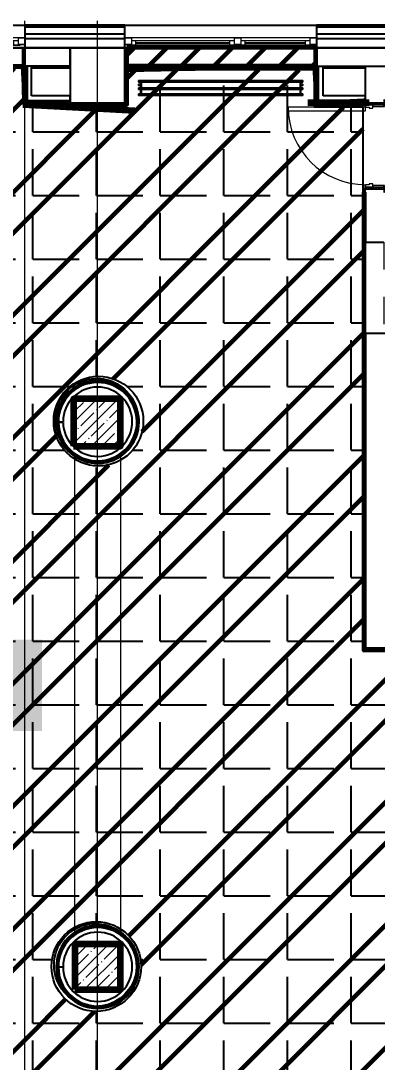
# Model space of a CAD drawing. Header units: millimetres. Extents: x -164500 to 426394, y -23753 to 102118.
# Drawn here: x 47682 to 51592, y 15838 to 27262 of the extents above; entities that cross this region are included whole.
import ezdxf

# ---------------------------------------------------------------- set-up
doc = ezdxf.new("R2010")
doc.units = ezdxf.units.MM
doc.linetypes.add('Штрих короткий', pattern=[600, 300, -300])
doc.layers.add('1.1) плитка  КР1', color=40, linetype='Continuous')
for name, color, linetype, lineweight in [('179 подоконники', 5, 'Continuous', 60), ('196 1-3 этаж гидро изол', 6, 'Continuous', 60), ('384 ПК-3', 30, 'Continuous', 120), ('A-DOOR-2', 7, 'Continuous', 5), ('A-DOOR-FRAM-2', 7, 'Continuous', 5), ('A-FLOR', 7, 'Continuous', 9), ('A-GLAZ', 7, 'Continuous', 9), ('A-GLAZ-1', 7, 'Continuous', 5), ('S-COLS-1', 7, 'Continuous', 5), ('Оси', 7, 'Continuous', 9)]:
    doc.layers.add(name, color=color, linetype=linetype, lineweight=lineweight)
for name, color, linetype, lineweight, true_color in [('A-DOOR-1', 7, 'Continuous', 5, 0xc0c0c0), ('A-DOOR-7', 7, 'Штрих короткий', 5, 0xc0c0c0), ('A-DOOR-FRAM-1', 7, 'Continuous', 5, 0xc0c0c0), ('M-EQPM-1', 7, 'Continuous', 9, 0xb2b2b2)]:
    doc.layers.add(name, color=color, linetype=linetype, lineweight=lineweight, true_color=true_color)
doc.styles.add('СПДС', font='ГОСТ тип А.ttf', dxfattribs={"width": 0.9})

# ---------------------------------------------------------------- blocks, each defined once
blk = doc.blocks.new('BSC_Колонна _Прямоугольная - 500х500-22732503-Объем проектирования 1 этажа')
at = {"layer": 'S-COLS-1'}
h = blk.add_hatch(dxfattribs=at)
h.set_pattern_fill('FP_105', color=256, style=0, pattern_type=2)
h.set_pattern_definition([(45, (-48460, -17020), (-114.04925, 114.04925), []), (45, (-48345.95, -17020), (-114.04925, 114.04925), [201.613, -40.323, 6.706, -33.617])])
h.paths.add_polyline_path([(-200, -250), (250, -250), (250, 250), (-250, 250), (-250, -250)])
for p, q in [((250, 250), (-250, 250)), ((-250, 250), (-250, -250)), ((250, -250), (250, 250)), ((-250, -250), (250, -250))]:
    blk.add_line(p, q, dxfattribs=at)
blk = doc.blocks.new('BSC_Колонна _Прямоугольная - 500х500-V89-Объем проектирования 1 этажа')
at = {"layer": 'S-COLS-1'}
h = blk.add_hatch(dxfattribs=at)
h.set_pattern_fill('FP_107', color=256, style=0, pattern_type=2)
h.set_pattern_definition([(45, (-48460, -23000), (-114.04925, 114.04925), []), (45, (-48345.95, -23000), (-114.04925, 114.04925), [201.613, -40.323, 6.706, -33.617])])
h.paths.add_polyline_path([(215, -250), (250, -250), (250, 250), (-250, 250), (-250, -250), (189, -250)])
for p, q in [((250, 250), (-250, 250)), ((-250, 250), (-250, -250)), ((250, -250), (250, 250)), ((-250, -250), (250, -250))]:
    blk.add_line(p, q, dxfattribs=at)
blk = doc.blocks.new('120_Окно_СКБ_2Ст - 120_Окно_СКБ_2Ст 3100х2500 _мал_створка слева_-22273855-Объем проектирования 1 этажа')
at = {"layer": 'A-GLAZ'}
for p, q in [((-1550, -75), (-1550, -5)), ((-1550, -5), (-1480, -5)), ((-1480, -75), (-1550, -75)), ((-1480, -75), (-1500, -75)), ((-1500, -75), (-1500, -85)), ((-1500, -85), (670, -85)), ((670, -85), (-1500, -85)), ((-1480, -5), (-1480, -75)), ((650, -35), (-1480, -35)), ((-1480, -35), (-1480, -75)), ((-1430, -85), (-1430, -35)), ((600, -85), (600, -35)), ((650, -75), (650, -5)), ((650, -5), (720, -5)), ((650, -75), (650, -35)), ((720, -75), (650, -75)), ((670, -75), (650, -75)), ((670, -85), (670, -75)), ((720, -75), (700, -75)), ((700, -75), (700, -85)), ((700, -85), (1500, -85)), ((1500, -85), (700, -85)), ((720, -5), (720, -75)), ((1480, -35), (720, -35)), ((720, -35), (720, -75)), ((770, -85), (770, -35)), ((1430, -85), (1430, -35)), ((1480, -75), (1480, -5)), ((1480, -5), (1550, -5)), ((1480, -75), (1480, -35)), ((1550, -75), (1480, -75)), ((1500, -75), (1480, -75)), ((1500, -85), (1500, -75)), ((1550, -5), (1550, -75))]:
    blk.add_line(p, q, dxfattribs=at)
at = {"layer": 'A-GLAZ-1'}
for p, q in [((1550, -5), (-1550, -5)), ((-1550, -75), (-1500, -75)), ((-1430, -55), (600, -55)), ((600, -65), (-1430, -65)), ((670, -75), (700, -75)), ((770, -55), (1430, -55)), ((1430, -65), (770, -65)), ((1500, -75), (1550, -75))]:
    blk.add_line(p, q, dxfattribs=at)
blk = doc.blocks.new('120_Окно_СКБ_2Ст - 120_Окно_СКБ_2Ст 2100х2400 _мал створка справа_-19092174-Объем проектирования 1 этажа')
at = {"layer": 'A-GLAZ'}
for p, q in [((-1050, -75), (-1050, -5)), ((-1050, -5), (-980, -5)), ((-980, -75), (-1050, -75)), ((-980, -75), (-1000, -75)), ((-1000, -75), (-1000, -85)), ((-1000, -85), (170, -85)), ((170, -85), (-1000, -85)), ((-980, -5), (-980, -75)), ((150, -35), (-980, -35)), ((-980, -35), (-980, -75)), ((-930, -85), (-930, -35)), ((100, -85), (100, -35)), ((150, -75), (150, -5)), ((150, -5), (220, -5)), ((150, -75), (150, -35)), ((220, -75), (150, -75)), ((170, -75), (150, -75)), ((170, -85), (170, -75)), ((220, -75), (200, -75)), ((200, -75), (200, -85)), ((200, -85), (1000, -85)), ((1000, -85), (200, -85)), ((220, -5), (220, -75)), ((980, -35), (220, -35)), ((220, -35), (220, -75)), ((270, -85), (270, -35)), ((930, -85), (930, -35)), ((980, -75), (980, -5)), ((980, -5), (1050, -5)), ((980, -75), (980, -35)), ((1050, -75), (980, -75)), ((1000, -75), (980, -75)), ((1000, -85), (1000, -75)), ((1050, -5), (1050, -75))]:
    blk.add_line(p, q, dxfattribs=at)
at = {"layer": 'A-GLAZ-1'}
for p, q in [((1050, -5), (-1050, -5)), ((-1050, -75), (-1000, -75)), ((-930, -55), (100, -55)), ((100, -65), (-930, -65)), ((170, -75), (200, -75)), ((270, -55), (930, -55)), ((930, -65), (270, -65)), ((1000, -75), (1050, -75))]:
    blk.add_line(p, q, dxfattribs=at)
blk = doc.blocks.new('110_Дверь_СКБ_1Ст_Внутренняя1 - Д-26л 950х2100 EIW30-32941023-Объем проектирования 1 этажа')
at = {"layer": 'A-DOOR-2'}
h = blk.add_hatch(dxfattribs=at)
h.set_pattern_fill('FP_33', color=256, style=0, pattern_type=2)
h.set_pattern_definition([(135, (1826.41, 164.685), (-14.14214, -14.14214), []), (225, (1826.41, 164.685), (14.14214, -14.14214), [])])
h.paths.add_polyline_path([(462.5, 100), (462.5, -100), (487.5, -100), (487.5, 100), (479.8, 100)])
at = {"layer": 'A-DOOR-FRAM-2'}
h = blk.add_hatch(dxfattribs=at)
h.set_pattern_fill('FP_34', color=256, style=0, pattern_type=2)
h.set_pattern_definition([(45, (-296.384, 164.685), (-14.1421, 14.1421), []), (135, (-296.384, 164.685), (-14.1421, -14.1421), [])])
h.paths.add_polyline_path([(-462.5, 100), (-462.5, -100), (-437.5, -100), (-437.5, 100), (-446.3, 100)])
at = {"layer": 'A-DOOR-1'}
for p, q in [((437.5, 950), (397.5, 950)), ((397.5, 950), (397.5, 100)), ((437.5, 100), (437.5, 950)), ((397.5, 100), (437.5, 100))]:
    blk.add_line(p, q, dxfattribs=at)
blk.add_arc((437.5, 100), 850, 90, 180, dxfattribs=at)
at = {"layer": 'A-DOOR-FRAM-1'}
for p, q in [((-422.5, 108), (-492.5, 108)), ((-492.5, 108), (-492.5, 100)), ((-492.5, 100), (-422.5, 100)), ((-437.5, 100), (-462.5, 100)), ((-462.5, 100), (-462.5, -100)), ((-412.5, 100), (-437.5, 100)), ((-437.5, 100), (-437.5, 20)), ((-437.5, -100), (-437.5, 100)), ((-422.5, 100), (-437.5, 100)), ((-437.5, 100), (-437.5, 99)), ((-437.5, 99), (-422.5, 99)), ((-437.5, 20), (-402.5, 20)), ((-422.5, 20), (-437.5, 20)), ((-437.5, 20), (-437.5, -100)), ((-422.5, 100), (-422.5, 108)), ((-422.5, 99), (-422.5, 100)), ((-422.5, -100), (-422.5, 20)), ((-412.5, 60), (-412.5, 100)), ((-402.5, 60), (-412.5, 60)), ((-402.5, 20), (-402.5, 60)), ((437.5, 60), (427.5, 60)), ((427.5, 60), (427.5, 20)), ((427.5, 20), (462.5, 20)), ((437.5, 100), (437.5, 60)), ((462.5, 100), (437.5, 100)), ((517.5, 108), (447.5, 108)), ((447.5, 108), (447.5, 100)), ((462.5, 100), (447.5, 100)), ((447.5, 100), (447.5, 99)), ((447.5, 100), (517.5, 100)), ((447.5, 99), (462.5, 99)), ((462.5, 20), (447.5, 20)), ((447.5, 20), (447.5, -100)), ((462.5, 20), (462.5, 100)), ((487.5, 100), (462.5, 100)), ((462.5, 100), (462.5, -100)), ((462.5, 99), (462.5, 100)), ((462.5, -100), (462.5, 20)), ((487.5, -100), (487.5, 100)), ((517.5, 100), (517.5, 108)), ((-422.5, -100), (-492.5, -100)), ((-492.5, -100), (-492.5, -108)), ((-492.5, -108), (-422.5, -108)), ((-462.5, -100), (-437.5, -100)), ((-437.5, -100), (-422.5, -100)), ((-422.5, -108), (-422.5, -100)), ((447.5, -100), (462.5, -100)), ((517.5, -100), (447.5, -100)), ((447.5, -100), (447.5, -108)), ((447.5, -108), (517.5, -108)), ((462.5, -100), (487.5, -100)), ((517.5, -108), (517.5, -100))]:
    blk.add_line(p, q, dxfattribs=at)
blk = doc.blocks.new('DOR_Проход в стене_Прямоугольный - 1000x1500-23441848-Объем проектирования 1 этажа')
at = {"layer": 'A-DOOR-7'}
for p, q in [((500, 100), (-500, 100)), ((500, -100), (-500, -100))]:
    blk.add_line(p, q, dxfattribs=at)
blk = doc.blocks.new('radiator_prado_classic_z_tip_30_po exemplyaru - Classic Z Тип 30-500-V247-Объем проектирования 1 этажа')
at = {"layer": 'M-EQPM-1'}
for p, q in [((0, 228), (0, 210)), ((1800, 228), (0, 228)), ((0, 210), (0, 228)), ((0, 228), (12, 228)), ((0, 210), (1800, 210)), ((18, 210), (0, 210)), ((1800, 164), (0, 164)), ((0, 164), (0, 146)), ((0, 146), (0, 164)), ((0, 164), (18, 164)), ((0, 146), (1800, 146)), ((19, 146), (0, 146)), ((17, 121), (0, 121)), ((17, 121), (0, 121)), ((0, 121), (0, 120)), ((0, 106), (0, 121)), ((0, 120), (0, 108)), ((0, 120), (0, 119)), ((0, 114), (0, 120)), ((0, 120), (0, 120)), ((0, 119), (0, 118)), ((0, 118), (0, 114)), ((37, 228), (12, 228)), ((12, 228), (37, 228)), ((12, 228), (17, 223)), ((12, 228), (37, 228)), ((12, 228), (17, 223)), ((17, 210), (17, 164)), ((17, 210), (17, 164)), ((18, 210), (17, 210)), ((17, 210), (18, 210)), ((18, 164), (17, 164)), ((17, 164), (18, 164)), ((17, 146), (17, 121)), ((17, 146), (17, 121)), ((17, 146), (19, 146)), ((19, 146), (17, 146)), ((32, 223), (17, 223)), ((17, 223), (32, 223)), ((32, 210), (18, 210)), ((18, 210), (32, 210)), ((32, 210), (18, 210)), ((18, 210), (17, 210)), ((17, 210), (32, 210)), ((32, 164), (18, 164)), ((18, 164), (32, 164)), ((32, 164), (18, 164)), ((18, 164), (17, 164)), ((17, 164), (32, 164)), ((17, 146), (19, 146)), ((32, 146), (17, 146)), ((19, 146), (32, 146)), ((32, 146), (19, 146)), ((19, 146), (32, 146)), ((32, 164), (32, 210)), ((32, 164), (32, 210)), ((32, 210), (32, 210)), ((32, 210), (32, 210)), ((32, 210), (32, 210)), ((1768, 210), (32, 210)), ((32, 164), (32, 164)), ((32, 164), (32, 164)), ((32, 164), (32, 164)), ((32, 164), (1768, 164)), ((32, 82), (32, 146)), ((32, 82), (32, 146)), ((32, 146), (32, 146)), ((32, 146), (32, 146)), ((32, 146), (32, 146)), ((1768, 146), (32, 146)), ((32, 223), (37, 228)), ((37, 228), (32, 223)), ((37, 228), (62, 228)), ((87, 228), (62, 228)), ((62, 228), (87, 228)), ((62, 228), (68, 223)), ((62, 228), (87, 228)), ((62, 228), (68, 223)), ((83, 223), (68, 223)), ((68, 223), (83, 223)), ((83, 223), (87, 228)), ((87, 228), (83, 223)), ((87, 228), (112, 228)), ((137, 228), (112, 228)), ((112, 228), (137, 228)), ((112, 228), (118, 223)), ((112, 228), (137, 228)), ((112, 228), (118, 223)), ((133, 223), (118, 223)), ((118, 223), (133, 223)), ((133, 223), (137, 228)), ((137, 228), (133, 223)), ((137, 228), (162, 228)), ((187, 228), (162, 228)), ((162, 228), (187, 228)), ((162, 228), (168, 223)), ((162, 228), (187, 228)), ((162, 228), (168, 223)), ((183, 223), (168, 223)), ((168, 223), (183, 223)), ((183, 223), (187, 228)), ((187, 228), (183, 223)), ((187, 228), (212, 228)), ((237, 228), (212, 228)), ((212, 228), (237, 228)), ((212, 228), (218, 223)), ((212, 228), (237, 228)), ((212, 228), (218, 223)), ((233, 223), (218, 223)), ((218, 223), (233, 223)), ((233, 223), (237, 228)), ((237, 228), (233, 223)), ((237, 228), (262, 228)), ((287, 228), (262, 228)), ((262, 228), (287, 228)), ((262, 228), (268, 223)), ((262, 228), (287, 228)), ((262, 228), (268, 223)), ((283, 223), (268, 223)), ((268, 223), (283, 223)), ((283, 223), (287, 228)), ((287, 228), (283, 223)), ((287, 228), (312, 228)), ((337, 228), (312, 228)), ((312, 228), (337, 228)), ((312, 228), (318, 223)), ((312, 228), (337, 228)), ((312, 228), (318, 223)), ((333, 223), (318, 223)), ((318, 223), (333, 223)), ((333, 223), (337, 228)), ((337, 228), (333, 223)), ((337, 228), (362, 228)), ((387, 228), (362, 228)), ((362, 228), (387, 228)), ((362, 228), (368, 223)), ((362, 228), (387, 228)), ((362, 228), (368, 223)), ((383, 223), (368, 223)), ((368, 223), (383, 223)), ((383, 223), (387, 228)), ((387, 228), (383, 223)), ((387, 228), (412, 228)), ((437, 228), (412, 228)), ((412, 228), (437, 228)), ((412, 228), (418, 223)), ((412, 228), (437, 228)), ((412, 228), (418, 223)), ((433, 223), (418, 223)), ((418, 223), (433, 223)), ((433, 223), (437, 228)), ((437, 228), (433, 223)), ((437, 228), (462, 228)), ((487, 228), (462, 228)), ((462, 228), (487, 228)), ((462, 228), (468, 223)), ((462, 228), (487, 228)), ((462, 228), (468, 223)), ((483, 223), (468, 223)), ((468, 223), (483, 223)), ((483, 223), (487, 228)), ((487, 228), (483, 223)), ((488, 228), (512, 228)), ((537, 228), (512, 228)), ((512, 228), (537, 228)), ((512, 228), (518, 223)), ((512, 228), (537, 228)), ((512, 228), (518, 223)), ((533, 223), (518, 223)), ((518, 223), (533, 223)), ((533, 223), (537, 228)), ((537, 228), (533, 223)), ((537, 228), (562, 228)), ((587, 228), (562, 228)), ((562, 228), (587, 228)), ((562, 228), (568, 223)), ((562, 228), (587, 228)), ((562, 228), (568, 223)), ((583, 223), (568, 223)), ((568, 223), (583, 223)), ((583, 223), (587, 228)), ((587, 228), (583, 223)), ((587, 228), (612, 228)), ((637, 228), (612, 228)), ((612, 228), (637, 228)), ((612, 228), (618, 223)), ((612, 228), (637, 228)), ((612, 228), (618, 223)), ((633, 223), (618, 223)), ((618, 223), (633, 223)), ((633, 223), (637, 228)), ((637, 228), (633, 223)), ((637, 228), (662, 228)), ((687, 228), (662, 228)), ((662, 228), (687, 228)), ((662, 228), (668, 223)), ((662, 228), (687, 228)), ((662, 228), (668, 223)), ((683, 223), (668, 223)), ((668, 223), (683, 223)), ((683, 223), (687, 228)), ((687, 228), (683, 223)), ((687, 228), (712, 228)), ((737, 228), (712, 228)), ((712, 228), (737, 228)), ((712, 228), (718, 223)), ((712, 228), (737, 228)), ((712, 228), (718, 223)), ((733, 223), (718, 223)), ((718, 223), (733, 223)), ((733, 223), (737, 228)), ((737, 228), (733, 223)), ((737, 228), (762, 228)), ((787, 228), (762, 228)), ((762, 228), (787, 228)), ((762, 228), (768, 223)), ((762, 228), (787, 228)), ((762, 228), (768, 223)), ((783, 223), (768, 223)), ((768, 223), (783, 223)), ((783, 223), (787, 228)), ((787, 228), (783, 223)), ((787, 228), (812, 228)), ((837, 228), (812, 228)), ((812, 228), (837, 228)), ((812, 228), (818, 223)), ((812, 228), (837, 228)), ((812, 228), (818, 223)), ((833, 223), (818, 223)), ((818, 223), (833, 223)), ((833, 223), (837, 228)), ((837, 228), (833, 223)), ((837, 228), (862, 228)), ((887, 228), (862, 228)), ((862, 228), (887, 228)), ((862, 228), (868, 223)), ((862, 228), (887, 228)), ((862, 228), (868, 223)), ((883, 223), (868, 223)), ((868, 223), (883, 223)), ((883, 223), (887, 228)), ((887, 228), (883, 223)), ((887, 228), (912, 228)), ((937, 228), (912, 228)), ((912, 228), (937, 228)), ((912, 228), (918, 223)), ((912, 228), (937, 228)), ((912, 228), (918, 223)), ((933, 223), (918, 223)), ((918, 223), (933, 223)), ((933, 223), (937, 228)), ((937, 228), (933, 223)), ((937, 228), (962, 228)), ((987, 228), (962, 228)), ((962, 228), (987, 228)), ((962, 228), (968, 223)), ((962, 228), (987, 228)), ((962, 228), (968, 223)), ((983, 223), (968, 223)), ((968, 223), (983, 223)), ((983, 223), (987, 228)), ((987, 228), (983, 223)), ((987, 228), (1012, 228)), ((1037, 228), (1012, 228)), ((1012, 228), (1037, 228)), ((1012, 228), (1018, 223)), ((1012, 228), (1037, 228)), ((1012, 228), (1018, 223)), ((1033, 223), (1018, 223)), ((1018, 223), (1033, 223)), ((1033, 223), (1037, 228)), ((1037, 228), (1033, 223)), ((1037, 228), (1062, 228)), ((1087, 228), (1062, 228)), ((1062, 228), (1087, 228)), ((1062, 228), (1068, 223)), ((1062, 228), (1087, 228)), ((1062, 228), (1068, 223)), ((1083, 223), (1068, 223)), ((1068, 223), (1083, 223)), ((1083, 223), (1087, 228)), ((1087, 228), (1083, 223)), ((1087, 228), (1112, 228)), ((1137, 228), (1112, 228)), ((1112, 228), (1137, 228)), ((1112, 228), (1118, 223)), ((1112, 228), (1137, 228)), ((1112, 228), (1118, 223)), ((1133, 223), (1118, 223)), ((1118, 223), (1133, 223)), ((1133, 223), (1137, 228)), ((1137, 228), (1133, 223)), ((1137, 228), (1162, 228)), ((1187, 228), (1162, 228)), ((1162, 228), (1187, 228)), ((1162, 228), (1168, 223)), ((1162, 228), (1187, 228)), ((1162, 228), (1168, 223)), ((1183, 223), (1168, 223)), ((1168, 223), (1183, 223)), ((1183, 223), (1187, 228)), ((1187, 228), (1183, 223)), ((1187, 228), (1212, 228)), ((1237, 228), (1212, 228)), ((1212, 228), (1237, 228)), ((1212, 228), (1218, 223)), ((1212, 228), (1237, 228)), ((1212, 228), (1218, 223)), ((1233, 223), (1218, 223)), ((1218, 223), (1233, 223)), ((1233, 223), (1237, 228)), ((1237, 228), (1233, 223)), ((1237, 228), (1262, 228)), ((1287, 228), (1262, 228)), ((1262, 228), (1287, 228)), ((1262, 228), (1268, 223)), ((1262, 228), (1287, 228)), ((1262, 228), (1268, 223)), ((1283, 223), (1268, 223)), ((1268, 223), (1283, 223)), ((1283, 223), (1287, 228)), ((1287, 228), (1283, 223)), ((1287, 228), (1312, 228)), ((1337, 228), (1312, 228)), ((1312, 228), (1337, 228)), ((1312, 228), (1318, 223)), ((1312, 228), (1337, 228)), ((1312, 228), (1318, 223)), ((1333, 223), (1318, 223)), ((1318, 223), (1333, 223)), ((1333, 223), (1337, 228)), ((1337, 228), (1333, 223)), ((1337, 228), (1362, 228)), ((1387, 228), (1362, 228)), ((1362, 228), (1387, 228)), ((1362, 228), (1368, 223)), ((1362, 228), (1387, 228)), ((1362, 228), (1368, 223)), ((1383, 223), (1368, 223)), ((1368, 223), (1383, 223)), ((1383, 223), (1387, 228)), ((1387, 228), (1383, 223)), ((1387, 228), (1412, 228)), ((1437, 228), (1412, 228)), ((1412, 228), (1437, 228)), ((1412, 228), (1418, 223)), ((1412, 228), (1437, 228)), ((1412, 228), (1418, 223)), ((1433, 223), (1418, 223)), ((1418, 223), (1433, 223)), ((1433, 223), (1437, 228)), ((1437, 228), (1433, 223)), ((1437, 228), (1462, 228)), ((1487, 228), (1462, 228)), ((1462, 228), (1487, 228)), ((1462, 228), (1468, 223)), ((1462, 228), (1487, 228)), ((1462, 228), (1468, 223)), ((1483, 223), (1468, 223)), ((1468, 223), (1483, 223)), ((1483, 223), (1487, 228)), ((1487, 228), (1483, 223)), ((1487, 228), (1512, 228)), ((1537, 228), (1512, 228)), ((1512, 228), (1537, 228)), ((1512, 228), (1518, 223)), ((1512, 228), (1537, 228)), ((1512, 228), (1518, 223)), ((1533, 223), (1518, 223)), ((1518, 223), (1533, 223)), ((1533, 223), (1537, 228)), ((1537, 228), (1533, 223)), ((1537, 228), (1562, 228)), ((1587, 228), (1562, 228)), ((1562, 228), (1587, 228)), ((1562, 228), (1568, 223)), ((1562, 228), (1587, 228)), ((1562, 228), (1568, 223)), ((1583, 223), (1568, 223)), ((1568, 223), (1583, 223)), ((1583, 223), (1587, 228)), ((1587, 228), (1583, 223)), ((1587, 228), (1612, 228)), ((1637, 228), (1612, 228)), ((1612, 228), (1637, 228)), ((1612, 228), (1618, 223)), ((1612, 228), (1637, 228)), ((1612, 228), (1618, 223)), ((1633, 223), (1618, 223)), ((1618, 223), (1633, 223)), ((1633, 223), (1637, 228)), ((1637, 228), (1633, 223)), ((1637, 228), (1662, 228)), ((1687, 228), (1662, 228)), ((1662, 228), (1687, 228)), ((1662, 228), (1668, 223)), ((1662, 228), (1687, 228)), ((1662, 228), (1668, 223)), ((1683, 223), (1668, 223)), ((1668, 223), (1683, 223)), ((1683, 223), (1687, 228)), ((1687, 228), (1683, 223)), ((1687, 228), (1712, 228)), ((1737, 228), (1712, 228)), ((1712, 228), (1737, 228)), ((1712, 228), (1718, 223)), ((1712, 228), (1737, 228)), ((1712, 228), (1718, 223)), ((1733, 223), (1718, 223)), ((1718, 223), (1733, 223)), ((1733, 223), (1737, 228)), ((1737, 228), (1733, 223)), ((1737, 228), (1762, 228)), ((1787, 228), (1762, 228)), ((1762, 228), (1787, 228)), ((1762, 228), (1767, 223)), ((1762, 228), (1787, 228)), ((1762, 228), (1767, 223)), ((1767, 210), (1767, 164)), ((1767, 210), (1767, 164)), ((1768, 210), (1767, 210)), ((1767, 210), (1782, 210)), ((1768, 210), (1767, 210)), ((1767, 210), (1768, 210)), ((1768, 164), (1767, 164)), ((1767, 164), (1782, 164)), ((1768, 164), (1767, 164)), ((1767, 164), (1768, 164)), ((1767, 146), (1767, 82)), ((1767, 146), (1767, 82)), ((1767, 146), (1768, 146)), ((1782, 146), (1767, 146)), ((1767, 146), (1768, 146)), ((1768, 146), (1767, 146)), ((1782, 223), (1767, 223)), ((1767, 223), (1782, 223)), ((1777, 210), (1768, 210)), ((1777, 210), (1768, 210)), ((1768, 210), (1777, 210)), ((1782, 164), (1768, 164)), ((1782, 164), (1768, 164)), ((1768, 164), (1782, 164)), ((1768, 146), (1777, 146)), ((1768, 146), (1777, 146)), ((1777, 146), (1768, 146)), ((1777, 210), (1777, 210)), ((1782, 210), (1777, 210)), ((1777, 210), (1777, 210)), ((1782, 210), (1777, 210)), ((1777, 210), (1777, 210)), ((1777, 210), (1782, 210)), ((1777, 146), (1777, 146)), ((1777, 146), (1781, 146)), ((1777, 146), (1777, 146)), ((1777, 146), (1781, 146)), ((1777, 146), (1777, 146)), ((1781, 146), (1777, 146)), ((1781, 146), (1782, 146)), ((1781, 146), (1782, 146)), ((1782, 146), (1781, 146)), ((1800, 146), (1781, 146)), ((1782, 164), (1782, 210)), ((1782, 164), (1782, 210)), ((1782, 210), (1782, 210)), ((1782, 210), (1782, 210)), ((1782, 210), (1782, 210)), ((1800, 210), (1782, 210)), ((1782, 164), (1782, 164)), ((1782, 164), (1782, 164)), ((1782, 164), (1782, 164)), ((1782, 164), (1800, 164)), ((1782, 121), (1782, 146)), ((1782, 121), (1782, 146)), ((1800, 121), (1782, 121)), ((1800, 121), (1782, 121)), ((1782, 223), (1787, 228)), ((1787, 228), (1782, 223)), ((1787, 228), (1800, 228)), ((1800, 210), (1800, 228)), ((1800, 228), (1800, 210)), ((1800, 146), (1800, 164)), ((1800, 164), (1800, 146)), ((1800, 121), (1800, 106)), ((1800, 120), (1800, 121)), ((1800, 121), (1800, 120)), ((1800, 120), (1800, 121)), ((1800, 108), (1800, 120)), ((1800, 120), (1800, 108)), ((1800, 108), (1800, 120)), ((0, 114), (0, 110)), ((0, 108), (0, 114)), ((0, 110), (0, 109)), ((0, 109), (0, 108)), ((0, 108), (0, 106)), ((0, 108), (0, 108)), ((0, 106), (17, 106)), ((0, 106), (17, 106)), ((1800, 82), (0, 82)), ((0, 82), (0, 64)), ((0, 64), (0, 82)), ((0, 82), (19, 82)), ((1800, 64), (0, 64)), ((0, 64), (1800, 64)), ((17, 106), (17, 82)), ((17, 106), (17, 82)), ((19, 82), (17, 82)), ((17, 82), (19, 82)), ((19, 82), (17, 82)), ((17, 82), (32, 82)), ((32, 82), (19, 82)), ((19, 82), (32, 82)), ((32, 82), (19, 82)), ((32, 82), (32, 82)), ((32, 82), (32, 82)), ((32, 82), (32, 82)), ((32, 82), (1768, 82)), ((1768, 82), (1767, 82)), ((1767, 82), (1782, 82)), ((1768, 82), (1767, 82)), ((1767, 82), (1768, 82)), ((1777, 82), (1768, 82)), ((1777, 82), (1768, 82)), ((1768, 82), (1777, 82)), ((1777, 82), (1777, 82)), ((1781, 82), (1777, 82)), ((1777, 82), (1777, 82)), ((1781, 82), (1777, 82)), ((1777, 82), (1777, 82)), ((1777, 82), (1781, 82)), ((1782, 82), (1781, 82)), ((1782, 82), (1781, 82)), ((1781, 82), (1782, 82)), ((1781, 82), (1800, 82)), ((1782, 82), (1782, 106)), ((1782, 106), (1800, 106)), ((1782, 82), (1782, 106)), ((1782, 106), (1800, 106)), ((1800, 106), (1800, 108)), ((1800, 108), (1800, 106)), ((1800, 106), (1800, 108)), ((1800, 64), (1800, 82)), ((1800, 82), (1800, 64))]:
    blk.add_line(p, q, dxfattribs=at)
for points, knots in [([(19, 120), (18, 121), (18, 121), (18, 121), (18, 121), (18, 121), (18, 121), (18, 121), (17, 121), (17, 121)], [0.7142857, 0.7142857, 0.7142857, 0.7142857, 0.75, 0.7857143, 0.8214286, 0.8571429, 0.8928571, 0.9285714, 1, 1, 1, 1]), ([(17, 121), (17, 121), (18, 121), (18, 121), (18, 121), (18, 121), (18, 121), (18, 121), (18, 121), (19, 120)], [0, 0, 0, 0, 0.0714286, 0.1071429, 0.1428571, 0.1785714, 0.2142857, 0.25, 0.2857143, 0.2857143, 0.2857143, 0.2857143]), ([(17, 121), (17, 121), (18, 121), (18, 121), (18, 121), (18, 121), (18, 121), (18, 121), (18, 121), (19, 120)], [0, 0, 0, 0, 0.0714286, 0.1071429, 0.1428571, 0.1785714, 0.2142857, 0.25, 0.2857143, 0.2857143, 0.2857143, 0.2857143]), ([(25, 114), (25, 114), (24, 115), (22, 117), (22, 117), (21, 118), (21, 118), (20, 119), (20, 119), (20, 119), (20, 119), (19, 120), (19, 120), (19, 120), (19, 120), (18, 121), (18, 121), (18, 121), (18, 121), (18, 121), (18, 121), (17, 121), (17, 121)], [0, 0, 0, 0, 0.142857, 0.285714, 0.357143, 0.392857, 0.428571, 0.464286, 0.5, 0.535714, 0.571429, 0.607143, 0.642857, 0.678571, 0.714286, 0.75, 0.785714, 0.821429, 0.857143, 0.892857, 0.928571, 1, 1, 1, 1]), ([(22, 117), (22, 117), (22, 117), (21, 118), (21, 118), (20, 119), (20, 119), (20, 119), (20, 119), (20, 119)], [0.2857143, 0.2857143, 0.2857143, 0.2857143, 0.3571429, 0.3928571, 0.4285714, 0.4642857, 0.5, 0.5357143, 0.5714286, 0.5714286, 0.5714286, 0.5714286]), ([(20, 119), (20, 119), (20, 119), (20, 119), (21, 118), (21, 118), (22, 117), (22, 117), (22, 117)], [0.4285714, 0.4285714, 0.4285714, 0.4285714, 0.4642857, 0.5, 0.5714286, 0.6071429, 0.6428571, 0.7142857, 0.7142857, 0.7142857, 0.7142857]), ([(20, 119), (20, 119), (20, 119), (20, 119), (21, 118), (21, 118), (22, 117), (22, 117), (22, 117)], [0.4285714, 0.4285714, 0.4285714, 0.4285714, 0.4642857, 0.5, 0.5714286, 0.6071429, 0.6428571, 0.7142857, 0.7142857, 0.7142857, 0.7142857]), ([(1775, 114), (1775, 114), (1776, 115), (1778, 117), (1778, 117), (1779, 118), (1779, 118), (1780, 119), (1780, 119), (1780, 119), (1780, 119), (1781, 120), (1781, 120), (1781, 120), (1781, 120), (1782, 121), (1782, 121), (1782, 121), (1782, 121), (1782, 121), (1782, 121), (1782, 121), (1782, 121)], [0, 0, 0, 0, 0.142857, 0.285714, 0.357143, 0.392857, 0.428571, 0.464286, 0.5, 0.535714, 0.571429, 0.607143, 0.642857, 0.678571, 0.714286, 0.75, 0.785714, 0.821429, 0.857143, 0.892857, 0.928571, 1, 1, 1, 1]), ([(1780, 119), (1780, 119), (1780, 119), (1780, 119), (1779, 118), (1779, 118), (1778, 117), (1778, 117), (1778, 117)], [0.4285714, 0.4285714, 0.4285714, 0.4285714, 0.4642857, 0.5, 0.5714286, 0.6071429, 0.6428571, 0.7142857, 0.7142857, 0.7142857, 0.7142857]), ([(1778, 117), (1778, 117), (1778, 117), (1779, 118), (1779, 118), (1780, 119), (1780, 119), (1780, 119), (1780, 119), (1780, 119)], [0.2857143, 0.2857143, 0.2857143, 0.2857143, 0.3571429, 0.3928571, 0.4285714, 0.4642857, 0.5, 0.5357143, 0.5714286, 0.5714286, 0.5714286, 0.5714286]), ([(1779, 118), (1779, 118), (1779, 118), (1778, 117), (1778, 117), (1778, 117)], [0.5714286, 0.5714286, 0.5714286, 0.5714286, 0.6071429, 0.6428571, 0.7142857, 0.7142857, 0.7142857, 0.7142857]), ([(1780, 119), (1780, 119), (1780, 119), (1780, 119), (1779, 118), (1779, 118)], [0.4285714, 0.4285714, 0.4285714, 0.4285714, 0.4642857, 0.5, 0.5714286, 0.5714286, 0.5714286, 0.5714286]), ([(1782, 121), (1782, 121), (1782, 121), (1782, 121), (1782, 121), (1782, 121), (1782, 121), (1782, 121), (1782, 121), (1781, 120)], [0, 0, 0, 0, 0.0714286, 0.1071429, 0.1428571, 0.1785714, 0.2142857, 0.25, 0.2857143, 0.2857143, 0.2857143, 0.2857143]), ([(1782, 121), (1782, 121), (1782, 121), (1782, 121), (1782, 121), (1782, 121), (1782, 121), (1782, 121), (1782, 121), (1781, 120)], [0, 0, 0, 0, 0.0714286, 0.1071429, 0.1428571, 0.1785714, 0.2142857, 0.25, 0.2857143, 0.2857143, 0.2857143, 0.2857143]), ([(1781, 120), (1782, 121), (1782, 121), (1782, 121), (1782, 121), (1782, 121), (1782, 121), (1782, 121), (1782, 121), (1782, 121)], [0.7142857, 0.7142857, 0.7142857, 0.7142857, 0.75, 0.7857143, 0.8214286, 0.8571429, 0.8928571, 0.9285714, 1, 1, 1, 1]), ([(17, 106), (17, 106), (18, 107), (18, 107), (18, 107), (18, 107), (18, 107), (18, 107), (19, 108), (19, 108), (19, 108), (19, 108), (20, 109), (20, 109), (20, 109), (21, 110), (21, 110), (22, 111), (22, 111), (24, 113), (25, 114), (25, 114)], [0, 0, 0, 0, 0.071429, 0.107143, 0.142857, 0.178571, 0.214286, 0.25, 0.285714, 0.321429, 0.357143, 0.392857, 0.428571, 0.464286, 0.5, 0.571429, 0.607143, 0.642857, 0.714286, 0.857143, 1, 1, 1, 1]), ([(17, 106), (17, 106), (18, 107), (18, 107), (18, 107), (18, 107), (18, 107), (18, 107), (18, 107), (19, 108)], [0, 0, 0, 0, 0.0714286, 0.1071429, 0.1428571, 0.1785714, 0.2142857, 0.25, 0.2857143, 0.2857143, 0.2857143, 0.2857143]), ([(19, 108), (18, 107), (18, 107), (18, 107), (18, 107), (18, 107), (18, 107), (18, 107), (17, 106), (17, 106)], [0.7142857, 0.7142857, 0.7142857, 0.7142857, 0.75, 0.7857143, 0.8214286, 0.8571429, 0.8928571, 0.9285714, 1, 1, 1, 1]), ([(19, 108), (18, 107), (18, 107), (18, 107), (18, 107), (18, 107), (18, 107), (18, 107), (17, 106), (17, 106)], [0.7142857, 0.7142857, 0.7142857, 0.7142857, 0.75, 0.7857143, 0.8214286, 0.8571429, 0.8928571, 0.9285714, 1, 1, 1, 1]), ([(20, 109), (20, 109), (20, 109), (20, 109), (21, 110), (21, 110), (22, 111), (22, 111), (22, 111)], [0.4285714, 0.4285714, 0.4285714, 0.4285714, 0.4642857, 0.5, 0.5714286, 0.6071429, 0.6428571, 0.7142857, 0.7142857, 0.7142857, 0.7142857]), ([(22, 111), (22, 111), (22, 111), (21, 110), (21, 110), (20, 109), (20, 109), (20, 109), (20, 109), (20, 109)], [0.2857143, 0.2857143, 0.2857143, 0.2857143, 0.3571429, 0.3928571, 0.4285714, 0.4642857, 0.5, 0.5357143, 0.5714286, 0.5714286, 0.5714286, 0.5714286]), ([(22, 111), (22, 111), (22, 111), (21, 110), (21, 110), (20, 109), (20, 109), (20, 109), (20, 109), (20, 109)], [0.2857143, 0.2857143, 0.2857143, 0.2857143, 0.3571429, 0.3928571, 0.4285714, 0.4642857, 0.5, 0.5357143, 0.5714286, 0.5714286, 0.5714286, 0.5714286]), ([(1782, 106), (1782, 106), (1782, 107), (1782, 107), (1782, 107), (1782, 107), (1782, 107), (1782, 107), (1781, 108), (1781, 108), (1781, 108), (1781, 108), (1780, 109), (1780, 109), (1780, 109), (1779, 110), (1779, 110), (1778, 111), (1778, 111), (1776, 113), (1775, 114), (1775, 114)], [0, 0, 0, 0, 0.071429, 0.107143, 0.142857, 0.178571, 0.214286, 0.25, 0.285714, 0.321429, 0.357143, 0.392857, 0.428571, 0.464286, 0.5, 0.571429, 0.607143, 0.642857, 0.714286, 0.857143, 1, 1, 1, 1]), ([(1778, 111), (1778, 111), (1778, 111), (1779, 110), (1779, 110), (1780, 109), (1780, 109), (1780, 109), (1780, 109), (1780, 109)], [0.2857143, 0.2857143, 0.2857143, 0.2857143, 0.3571429, 0.3928571, 0.4285714, 0.4642857, 0.5, 0.5357143, 0.5714286, 0.5714286, 0.5714286, 0.5714286]), ([(1778, 111), (1778, 111), (1778, 111), (1779, 110), (1779, 110), (1780, 109), (1780, 109), (1780, 109), (1780, 109), (1780, 109)], [0.2857143, 0.2857143, 0.2857143, 0.2857143, 0.3571429, 0.3928571, 0.4285714, 0.4642857, 0.5, 0.5357143, 0.5714286, 0.5714286, 0.5714286, 0.5714286]), ([(1780, 109), (1780, 109), (1780, 109), (1780, 109), (1779, 110), (1779, 110), (1778, 111), (1778, 111), (1778, 111)], [0.4285714, 0.4285714, 0.4285714, 0.4285714, 0.4642857, 0.5, 0.5714286, 0.6071429, 0.6428571, 0.7142857, 0.7142857, 0.7142857, 0.7142857]), ([(1781, 108), (1782, 107), (1782, 107), (1782, 107), (1782, 107), (1782, 107), (1782, 107), (1782, 107), (1782, 106), (1782, 106)], [0.7142857, 0.7142857, 0.7142857, 0.7142857, 0.75, 0.7857143, 0.8214286, 0.8571429, 0.8928571, 0.9285714, 1, 1, 1, 1]), ([(1781, 108), (1782, 107), (1782, 107), (1782, 107), (1782, 107), (1782, 107), (1782, 107), (1782, 107), (1782, 106), (1782, 106)], [0.7142857, 0.7142857, 0.7142857, 0.7142857, 0.75, 0.7857143, 0.8214286, 0.8571429, 0.8928571, 0.9285714, 1, 1, 1, 1]), ([(1782, 106), (1782, 106), (1782, 107), (1782, 107), (1782, 107), (1782, 107), (1782, 107), (1782, 107), (1782, 107), (1781, 108)], [0, 0, 0, 0, 0.0714286, 0.1071429, 0.1428571, 0.1785714, 0.2142857, 0.25, 0.2857143, 0.2857143, 0.2857143, 0.2857143])]:
    blk.add_open_spline(points, degree=3, knots=knots, dxfattribs=at)
for points in [[(20, 119), (19, 120), (19, 120), (19, 120), (19, 120), (19, 120), (19, 120)], [(19, 120), (19, 120), (19, 120), (19, 120), (19, 120), (19, 120), (20, 119)], [(19, 120), (19, 120), (19, 120), (19, 120), (19, 120), (19, 120), (20, 119)], [(25, 114), (25, 114), (24, 115), (23, 116), (22, 117)], [(22, 117), (23, 116), (24, 115), (25, 114), (25, 114)], [(22, 117), (23, 116), (24, 115), (25, 114), (25, 114)], [(1778, 117), (1777, 116), (1776, 115), (1775, 114), (1775, 114)], [(1778, 117), (1777, 116), (1776, 115), (1775, 114), (1775, 114)], [(1775, 114), (1775, 114), (1776, 115), (1777, 116), (1778, 117)], [(1781, 120), (1781, 120), (1781, 120), (1781, 120), (1781, 120), (1781, 120), (1780, 119)], [(1781, 120), (1781, 120), (1781, 120), (1781, 120), (1781, 120), (1781, 120), (1780, 119)], [(1780, 119), (1781, 120), (1781, 120), (1781, 120), (1781, 120), (1781, 120), (1781, 120)], [(19, 108), (19, 108), (19, 108), (19, 108), (19, 108), (19, 108), (20, 109)], [(20, 109), (19, 108), (19, 108), (19, 108), (19, 108), (19, 108), (19, 108)], [(20, 109), (19, 108), (19, 108), (19, 108), (19, 108), (19, 108), (19, 108)], [(22, 111), (23, 112), (24, 113), (25, 114), (25, 114)], [(25, 114), (25, 114), (24, 113), (23, 112), (22, 111)], [(25, 114), (25, 114), (24, 113), (23, 112), (22, 111)], [(1775, 114), (1775, 114), (1776, 113), (1777, 112), (1778, 111)], [(1775, 114), (1775, 114), (1776, 113), (1777, 112), (1778, 111)], [(1778, 111), (1777, 112), (1776, 113), (1775, 114), (1775, 114)], [(1780, 109), (1781, 108), (1781, 108), (1781, 108), (1781, 108), (1781, 108), (1781, 108)], [(1780, 109), (1781, 108), (1781, 108), (1781, 108), (1781, 108), (1781, 108), (1781, 108)], [(1781, 108), (1781, 108), (1781, 108), (1781, 108), (1781, 108), (1781, 108), (1780, 109)]]:
    blk.add_open_spline(points, degree=3, dxfattribs=at)

msp = doc.modelspace()

# ---------------------------------------------------------------- hatches: boundary and pattern name
at = {"layer": '1.1) плитка  КР1'}
h = msp.add_hatch(dxfattribs=at)
h.set_pattern_fill('ANGLE', color=256, scale=100)
h.set_pattern_definition([(0, (42224.7, 26743.94), (0, 698.5), [508, -190.5]), (90, (42224.7, 26743.94), (-698.5, 4e-14), [508, -190.5])])
h.paths.add_polyline_path([(54824.702, 12184.438), (54834.702, 11783.938), (56619.963, 11784.938), (56619.963, 15695.731), (57414.702, 15695.731), (57386.702, 18691.938), (57966.702, 18821.523), (57966.702, 20355.938), (51436.702, 20355.938), (51436.702, 26313.938), (50903.702, 26313.938), (50903.702, 26722.938), (48844.702, 26743.938), (48845.702, 26343.438), (47749.702, 26343.438), (47724.702, 26363.938), (47703.702, 26742.938), (42845.702, 26742.938), (42845.702, 26363.938), (42465.702, 26343.938), (42465.702, 26063.938), (42224.702, 26038.938), (42224.702, 24363.938), (42444.702, 24363.938), (42527.875, 23183.938), (42845.702, 23184.938), (42845.702, 21962.938), (42465.702, 21962.938), (42465.702, 20164.938), (42824.702, 20164.938), (42845.702, 19563.938), (42465.702, 19562.938), (42465.702, 17764.938), (42845.702, 17764.938), (42845.702, 16542.938), (42465.702, 16542.938), (42465.702, 14971.895), (45995.724, 14966.395), (46024.702, 11803.938), (48203.702, 11773.938), (48203.702, 12184.938), (48845.702, 12184.938), (48895.702, 11803.938), (51723.702, 11803.938), (51723.702, 12163.938), (52422.44, 12184.938), (52378.571, 11763.938), (54214.702, 11783.938), (54214.702, 12225.418), (54832.702, 12225.418)])
edge = h.paths.add_edge_path(flags=16)
edge.add_arc((48509.596, 16886.524), 491.712, 0, 360)
edge = h.paths.add_edge_path(flags=16)
edge.add_arc((54504.756, 16876.517), 491.712, 0, 360)
edge = h.paths.add_edge_path(flags=16)
edge.add_arc((48534.113, 22870.242), 491.712, 0, 360)
at = {"layer": '179 подоконники'}
h = msp.add_hatch(dxfattribs=at)
h.set_pattern_fill('ANSI31', color=256, scale=80)
h.set_pattern_definition([(45, (133102.93, 54029), (-179.6051, 179.6051), [])])
h.paths.add_polyline_path([(48844.511, 26971.938), (50916.511, 26971.938), (50916.511, 26763.938), (48844.511, 26763.938)])
at = {"layer": '196 1-3 этаж гидро изол'}
h = msp.add_hatch(dxfattribs=at)
h.set_pattern_fill('ANSI32', color=256, scale=100)
h.set_pattern_definition([(45, (42224.7, 26743.9), (-673.52, 673.52), []), (45, (42673.7, 26743.9), (-673.52, 673.52), [])])
h.paths.add_polyline_path([(54824.702, 12184.438), (54834.702, 11783.938), (56619.963, 11784.938), (56619.963, 15695.731), (57414.702, 15695.731), (57386.702, 18691.938), (57966.702, 18821.523), (57966.702, 20355.938), (51436.702, 20355.938), (51436.702, 26313.938), (50903.702, 26313.938), (50903.702, 26722.938), (48844.702, 26743.938), (48845.702, 26343.438), (47749.702, 26343.438), (47724.702, 26363.938), (47703.702, 26742.938), (42845.702, 26742.938), (42845.702, 26363.938), (42465.702, 26343.938), (42465.702, 26063.938), (42224.702, 26038.938), (42224.702, 24363.938), (42444.702, 24363.938), (42527.875, 23183.938), (42845.702, 23184.938), (42845.702, 21962.938), (42465.702, 21962.938), (42465.702, 20164.938), (42824.702, 20164.938), (42845.702, 19563.938), (42465.702, 19562.938), (42465.702, 17764.938), (42845.702, 17764.938), (42845.702, 16542.938), (42465.702, 16542.938), (42465.702, 14971.895), (45995.724, 14966.395), (46024.702, 11803.938), (48203.702, 11773.938), (48203.702, 12184.938), (48845.702, 12184.938), (48895.702, 11803.938), (51723.702, 11803.938), (51723.702, 12163.938), (52422.44, 12184.938), (52378.571, 11763.938), (54214.702, 11783.938), (54214.702, 12225.418), (54832.702, 12225.418)])
edge = h.paths.add_edge_path(flags=16)
edge.add_arc((48509.596, 16886.524), 491.712, 0, 360)
edge = h.paths.add_edge_path(flags=16)
edge.add_arc((54504.756, 16876.517), 491.712, 0, 360)
edge = h.paths.add_edge_path(flags=16)
edge.add_arc((48534.113, 22870.242), 491.712, 0, 360)

# ---------------------------------------------------------------- linework, layer by layer
for p, q in [((44624.702, 27213.938), (47724.702, 27213.938)), ((48824.702, 27213.938), (47724.702, 27213.938)), ((47724.702, 27213.938), (47724.702, 27193.938)), ((47724.702, 27193.938), (47724.702, 26963.938)), ((48824.702, 27193.938), (47724.702, 27193.938)), ((48824.702, 27193.938), (48824.702, 27213.938)), ((48824.702, 27213.938), (50924.702, 27213.938)), ((48824.702, 26963.938), (48824.702, 27193.938)), ((51824.702, 27213.938), (50924.702, 27213.938)), ((50924.702, 27213.938), (50924.702, 27193.938)), ((50924.702, 27193.938), (50924.702, 26963.938)), ((51824.702, 27193.938), (50924.702, 27193.938)), ((48824.702, 27113.938), (47724.702, 27113.938)), ((51824.702, 27113.938), (50924.702, 27113.938)), ((47724.702, 26963.938), (44644.702, 26963.938)), ((44644.702, 26963.938), (47724.702, 26963.938)), ((48824.702, 27063.938), (47724.702, 27063.938)), ((48224.702, 26963.938), (47724.702, 26963.938)), ((47724.702, 26963.938), (48824.702, 26963.938)), ((47724.702, 26963.938), (47724.702, 26363.938)), ((48224.702, 26763.938), (48224.702, 26963.938)), ((48824.702, 26963.938), (48224.702, 26963.938)), ((48224.702, 26963.938), (48224.702, 26763.938)), ((48824.702, 26363.938), (48824.702, 26963.938)), ((50924.702, 26963.938), (48824.702, 26963.938)), ((48824.702, 26963.938), (48824.702, 26763.938)), ((48844.702, 26963.938), (50904.702, 26963.938)), ((48844.702, 26763.938), (48844.702, 26963.938)), ((48845.702, 26763.938), (48845.702, 26963.938)), ((50903.702, 26963.938), (50903.702, 26763.938)), ((50904.702, 26963.938), (50904.702, 26763.938)), ((51824.702, 27063.938), (50924.702, 27063.938)), ((51824.702, 26963.938), (50924.702, 26963.938)), ((50924.702, 26963.938), (51824.702, 26963.938)), ((50924.702, 26362.938), (50924.702, 26963.938)), ((50924.702, 26763.938), (50924.702, 26963.938)), ((47704.702, 26951.938), (47703.702, 26951.938)), ((47703.702, 26951.938), (47703.702, 26763.938)), ((47724.702, 26951.938), (47704.702, 26951.938)), ((47704.702, 26763.938), (47704.702, 26951.938)), ((47704.702, 26743.938), (42845.702, 26743.938)), ((47703.702, 26742.938), (44624.702, 26742.938)), ((44645.702, 26763.938), (47703.702, 26763.938)), ((47703.702, 26763.938), (47704.702, 26763.938)), ((47703.702, 26742.938), (47703.702, 26343.438)), ((47704.702, 26742.938), (47703.702, 26742.938)), ((47704.702, 26449.059), (47704.702, 26763.938)), ((48224.702, 26763.938), (47704.702, 26763.938)), ((47737.202, 26763.938), (47737.202, 26376.438)), ((47749.702, 26763.938), (47749.702, 26388.938)), ((47799.702, 26438.938), (47799.702, 26763.938)), ((48224.702, 26743.938), (47799.702, 26743.938)), ((48224.702, 26763.938), (48224.702, 26363.938)), ((48824.702, 26763.938), (48844.702, 26763.938)), ((48824.702, 26743.938), (48824.702, 26363.938)), ((48844.702, 26743.938), (48824.702, 26743.938)), ((48844.702, 26763.938), (48845.702, 26763.938)), ((50904.702, 26743.938), (48844.702, 26743.938)), ((48844.702, 26743.938), (48844.702, 26714.26)), ((50903.702, 26763.938), (50904.702, 26763.938)), ((50904.702, 26763.938), (51824.702, 26763.938)), ((50904.702, 26342.938), (50904.702, 26763.938)), ((50904.702, 26763.938), (50924.702, 26763.938)), ((50937.202, 26375.438), (50937.202, 26763.938)), ((50949.702, 26387.938), (50949.702, 26763.938)), ((50999.702, 26437.938), (50999.702, 26763.938)), ((51464.702, 26743.938), (50999.702, 26743.938)), ((51464.702, 26393.938), (51464.702, 26763.938)), ((48845.702, 26722.938), (48845.702, 26723.938)), ((48845.702, 26343.438), (48845.702, 26722.938)), ((50903.702, 26722.938), (48845.702, 26722.938)), ((50903.702, 26722.938), (50903.702, 26341.938)), ((50904.702, 26722.938), (50903.702, 26722.938)), ((48224.702, 26438.938), (47799.702, 26438.938)), ((48224.702, 26363.938), (48224.702, 26438.938)), ((51464.702, 26437.938), (50999.702, 26437.938)), ((51464.702, 26401.438), (51444.702, 26401.438)), ((51444.702, 26401.438), (51444.702, 26387.938)), ((51464.702, 26393.938), (51464.702, 26437.938)), ((47703.702, 26343.438), (47704.702, 26343.438)), ((47704.702, 26343.438), (47704.702, 26343.938)), ((47724.702, 26363.938), (48824.702, 26363.938)), ((47737.202, 26376.438), (48224.702, 26376.438)), ((47749.702, 26388.938), (48224.702, 26388.938)), ((48224.702, 26363.938), (48824.702, 26363.938)), ((48844.702, 26343.938), (48844.702, 26343.438)), ((48844.702, 26343.438), (48845.702, 26343.438)), ((50903.702, 26341.938), (51444.702, 26341.938)), ((50904.702, 26342.938), (51444.702, 26342.938)), ((51456.702, 26362.938), (50924.702, 26362.938)), ((51456.702, 26375.438), (50937.202, 26375.438)), ((51456.702, 26387.938), (50949.702, 26387.938)), ((51444.702, 26342.938), (51444.702, 26362.938)), ((51444.702, 26341.938), (51444.702, 26342.938)), ((51444.702, 25413.938), (51436.702, 25413.938)), ((51436.702, 25413.938), (51436.702, 24833.938)), ((51444.702, 25413.938), (51444.702, 24833.938)), ((51464.702, 25383.938), (51464.702, 24833.938)), ((51436.702, 24833.938), (51444.702, 24833.938)), ((51436.702, 23833.938), (51436.702, 24833.938)), ((51444.702, 24833.938), (51664.702, 24833.938)), ((51444.702, 23833.938), (51444.702, 24833.938)), ((51464.702, 23833.938), (51464.702, 24833.938)), ((51444.702, 23833.938), (51436.702, 23833.938)), ((51436.702, 23833.938), (51436.702, 20355.938)), ((51444.702, 23833.938), (55914.702, 23833.938)), ((51444.702, 23833.938), (51444.702, 20363.938)), ((51464.702, 23833.938), (51464.702, 20383.938)), ((48069.702, 22863.938), (48144.702, 22863.938)), ((48144.771, 22856.695), (48069.784, 22855.265)), ((48957.748, 22724.309), (48956.795, 22724.613)), ((48957.131, 22725.659), (48958.084, 22725.357)), ((51436.702, 20355.938), (57966.702, 20355.938)), ((57974.702, 20363.938), (51444.702, 20363.938)), ((51464.702, 20383.938), (57994.702, 20383.938)), ((48069.702, 16883.938), (48144.702, 16883.938)), ((48144.711, 16881.244), (48069.713, 16880.713))]:
    msp.add_line(p, q)
at = {"flags": 128}
for points in [[(48947.885, 22746.043, -0.000605089), (48947.546, 22744.995, -0.85017845), (48060.302, 22878.787, -0.003570181), (48060.271, 22885.278, -0.001198625), (48060.281, 22887.458, -1.16346605)], [(48933.851, 16766.069, -0.000605006), (48933.512, 16765.022, -0.73057036), (48067.423, 16767.055, -0.076797923), (48046.232, 16904.247, -0.000576517), (48046.233, 16905.295, -0.001198696), (48046.243, 16907.475, -1.163452185)]]:
    msp.add_lwpolyline(points, format="xyb", close=True, dxfattribs=at)
for centre, radius, start, end in [((48524.702, 22863.938), 455, 181.0921771, 180), ((48524.702, 22862.487), 454.56, 342.4416749, 179.9986127), ((48524.702, 22862.487), 453.56, 342.4416749, 179.9986127), ((48524.702, 22863.938), 442.5, 181.0921771, 180), ((48524.702, 22863.938), 430, 181.0921771, 180), ((48524.702, 22863.938), 380, 181.0921771, 180), ((48524.702, 22862.498), 454.56, 180.0000015, 342.3015613), ((48524.702, 22862.498), 453.56, 180.0000015, 342.3015613), ((48524.702, 16883.938), 455, 180.4061423, 180), ((48524.702, 16882.487), 454.56, 22.8000675, 179.9986127), ((48524.702, 16882.487), 453.56, 342.441771, 179.9986127), ((48524.702, 16883.938), 442.5, 180.4061423, 180), ((48524.702, 16883.938), 430, 180.4061423, 180), ((48524.702, 16883.938), 380, 180.4061423, 180), ((48524.702, 16883.938), 454, 342.2672097, 22.6312824), ((48524.702, 16882.498), 454.56, 180.0000015, 342.3014662), ((48524.702, 16882.498), 453.56, 180.0000015, 270), ((48524.702, 16883.938), 455, 270, 342.1287444)]:
    msp.add_arc(centre, radius, start, end)
at = {"layer": '1.1) плитка  КР1'}
msp.add_lwpolyline([(57414.702, 15695.731), (57386.702, 18691.938), (57966.702, 18821.523), (57966.702, 20355.938), (51436.702, 20355.938), (51436.702, 26313.938), (50903.702, 26313.938), (50903.702, 26722.938), (48844.702, 26743.938), (48845.702, 26343.438), (47749.702, 26343.438), (47724.702, 26363.938), (47703.702, 26742.938), (42845.702, 26742.938)], dxfattribs=at)
for centre in [(48534.113, 22870.242), (48509.596, 16886.524)]:
    msp.add_circle(centre, 491.712, dxfattribs=at)
at = {"layer": '179 подоконники'}
msp.add_lwpolyline([(48844.511, 26971.938), (50916.511, 26971.938), (50916.511, 26763.938), (48844.511, 26763.938)], close=True, dxfattribs=at)
at = {"layer": '196 1-3 этаж гидро изол'}
for points in [[(45995.724, 14967.395), (42465.702, 14966.395), (42444.702, 16466.951), (42845.702, 16466.951), (42845.702, 17688.938), (42444.702, 17738.938), (42444.702, 19588.938), (42799.702, 19588.938), (42799.702, 20088.938), (42465.702, 20138.938), (42465.702, 21988.938), (42799.702, 21988.938), (42824.702, 23163.938), (42465.702, 23163.938), (42424.702, 26363.938), (42824.702, 26363.938), (42824.702, 26763.938), (47703.702, 26763.938), (47724.702, 26343.938), (48844.702, 26343.438), (48844.702, 26723.938), (50903.702, 26763.938), (50924.702, 26362.938), (51444.702, 26387.938)], [(51444.702, 25383.938), (51444.702, 20355.938), (57974.702, 20363.938), (57966.702, 18691.938), (57414.702, 18691.938), (57414.702, 15737.731), (56611.963, 15737.731), (56611.963, 11784.938), (54834.702, 11784.938), (54834.702, 12183.938), (54216.702, 12163.938), (54224.702, 11763.938), (52378.571, 11783.938), (52403.571, 12151.438), (51849.702, 12088.938), (51849.702, 11803.938)]]:
    msp.add_lwpolyline(points, dxfattribs=at)
at = {"layer": '384 ПК-3'}
for points in [[(47703.702, 26342.938), (48927.363, 26279.779)], [(50829.25, 26365.701), (51504.702, 26365.701)]]:
    msp.add_lwpolyline(points, dxfattribs=at)
for points in [[(48259.219, 22593.938), (48774.702, 22593.938), (48774.702, 23113.938), (48259.219, 23113.938)], [(48274.702, 16633.938), (48774.702, 16633.938), (48774.702, 17133.938), (48274.702, 17133.938)]]:
    msp.add_lwpolyline(points, close=True, dxfattribs=at)
at = {"layer": 'A-FLOR'}
for p, q in [((42845.702, 26743.938), (47704.702, 26743.938)), ((48844.702, 26723.938), (50904.702, 26723.938)), ((48844.702, 26343.938), (48844.702, 26714.26)), ((50904.702, 26722.938), (50904.702, 26363.938)), ((47704.702, 26449.059), (47704.702, 26343.938)), ((47704.702, 26343.938), (48844.702, 26343.938)), ((51456.702, 25413.938), (51444.702, 25413.938)), ((48254.702, 22598.115), (48254.702, 23129.387)), ((48259.439, 23133.938), (48791.131, 23133.938)), ((48794.702, 23129.911), (48794.702, 22597.275)), ((48791.854, 22593.938), (48259.219, 22593.938)), ((48274.702, 22579.619), (48274.702, 22613.938)), ((48274.702, 22613.938), (48774.702, 22613.938)), ((48774.702, 22613.938), (48774.702, 22579.46)), ((48274.702, 17263.769), (48274.702, 22483.455)), ((48774.702, 22483.382), (48774.702, 17263.854)), ((48274.702, 17133.938), (48274.702, 17168.559)), ((48774.702, 17168.715), (48774.702, 17133.938)), ((48774.702, 17133.938), (48274.702, 17133.938))]:
    msp.add_line(p, q, dxfattribs=at)
msp.add_arc((48524.702, 16883.938), 400, 180, 180.4079654, dxfattribs=at)
msp.add_arc((48524.702, 16883.938), 400, 180, 180.4079654, dxfattribs=at)
at = {"layer": 'Оси'}
for points in [[(47724.702, -2042.321), (47724.702, 2957.679), (47724.702, 22262.009), (47724.702, 27262.009)], [(49080.021, -2042.321), (49080.021, -1322.84), (48524.702, -759.518), (48524.702, 4240.482), (48524.702, 22262.009), (48524.702, 27262.009)]]:
    msp.add_lwpolyline(points, dxfattribs=at)

# ---------------------------------------------------------------- block references
at = {"color": 3}
for name, p in [('120_Окно_СКБ_2Ст - 120_Окно_СКБ_2Ст 3100х2500 _мал_створка слева_-22273855-Объем проектирования 1 этажа', (46174.702, 27078.938)), ('120_Окно_СКБ_2Ст - 120_Окно_СКБ_2Ст 2100х2400 _мал створка справа_-19092174-Объем проектирования 1 этажа', (49874.702, 27078.938))]:
    msp.add_blockref(name, p, dxfattribs=at)
at = {"rotation": 89.9999999999999}
msp.add_blockref('110_Дверь_СКБ_1Ст_Внутренняя1 - Д-26л 950х2100 EIW30-32941023-Объем проектирования 1 этажа', (51564.702, 25876.438), dxfattribs=at)
for name, p in [('BSC_Колонна _Прямоугольная - 500х500-V89-Объем проектирования 1 этажа', (48524.702, 22863.938)), ('BSC_Колонна _Прямоугольная - 500х500-22732503-Объем проектирования 1 этажа', (48524.702, 16883.938))]:
    msp.add_blockref(name, p)
at = {"layer": 'A-DOOR-1', "rotation": 89.9999999999999}
msp.add_blockref('DOR_Проход в стене_Прямоугольный - 1000x1500-23441848-Объем проектирования 1 этажа', (51564.702, 24333.938), dxfattribs=at)
at = {"layer": 'M-EQPM-1', "rotation": 180}
msp.add_blockref('radiator_prado_classic_z_tip_30_po exemplyaru - Classic Z Тип 30-500-V247-Объем проектирования 1 этажа', (50774.702, 26671.938), dxfattribs=at)

# ---------------------------------------------------------------- texts
at = {"insert": (46452.49, 20222.022), "char_height": 500, "width": 1212.1515, "attachment_point": 1, "style": 'СПДС', "bg_fill": 1, "box_fill_scale": 1.5, "bg_fill_color": 7, "bg_fill_true_color": 16777215, "bg_fill_transparency": 0}
msp.add_mtext('1.38', dxfattribs=at)

doc.saveas('drawing.dxf')
